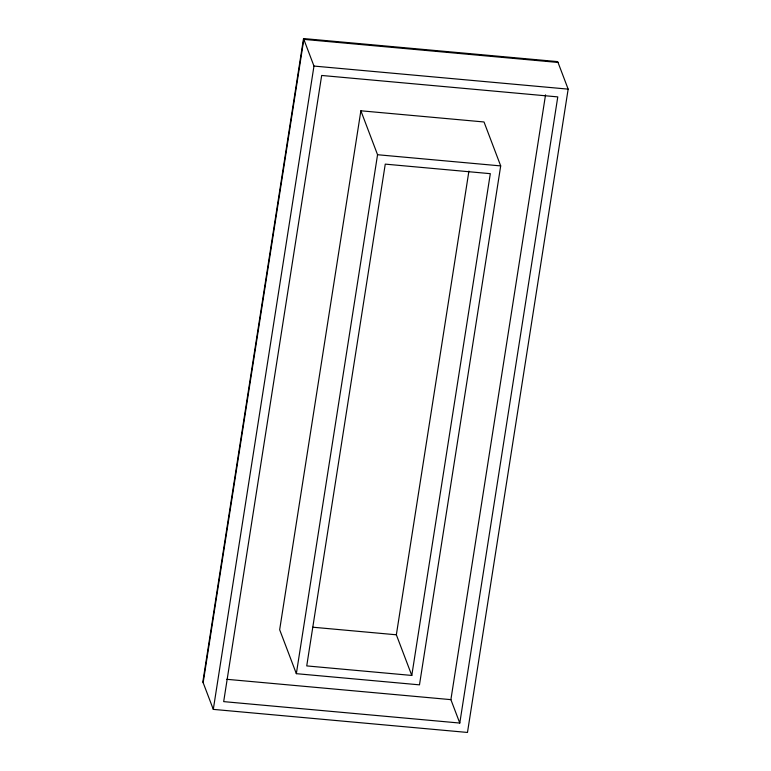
<?xml version="1.0" encoding="UTF-8"?>
<svg xmlns="http://www.w3.org/2000/svg" width="771" height="771" viewBox="0 0 771 771"><rect width="100%" height="100%" fill="white"/><g stroke="black" fill="none" stroke-linecap="round" stroke-linejoin="round"><path stroke-width="1.16" d="M303.523 38.55L202.84 681.863L213.297 709.378L467.477 732.45L568.16 89.137L557.703 61.622L303.523 38.55L313.97 66.065L213.297 709.378M203.159 682.682L303.832 39.369L558.021 62.451M360.876 110.793L279.661 629.734L296.343 673.671L419.482 684.85L500.697 165.91L484.015 121.972L360.876 110.793L377.559 154.73L296.343 673.671M411.791 675.444L490.317 173.668L385.259 164.127L306.733 665.913L411.791 675.444L396.352 634.793L468.922 171.066M459.786 723.053L557.78 96.895L321.671 75.462L223.677 701.62L459.786 723.053L450.89 699.644L545.54 94.872M313.97 66.065L568.16 89.137M377.559 154.73L500.697 165.91M312.775 627.208L396.352 634.793M226.77 679.299L450.89 699.644"/></g></svg>
